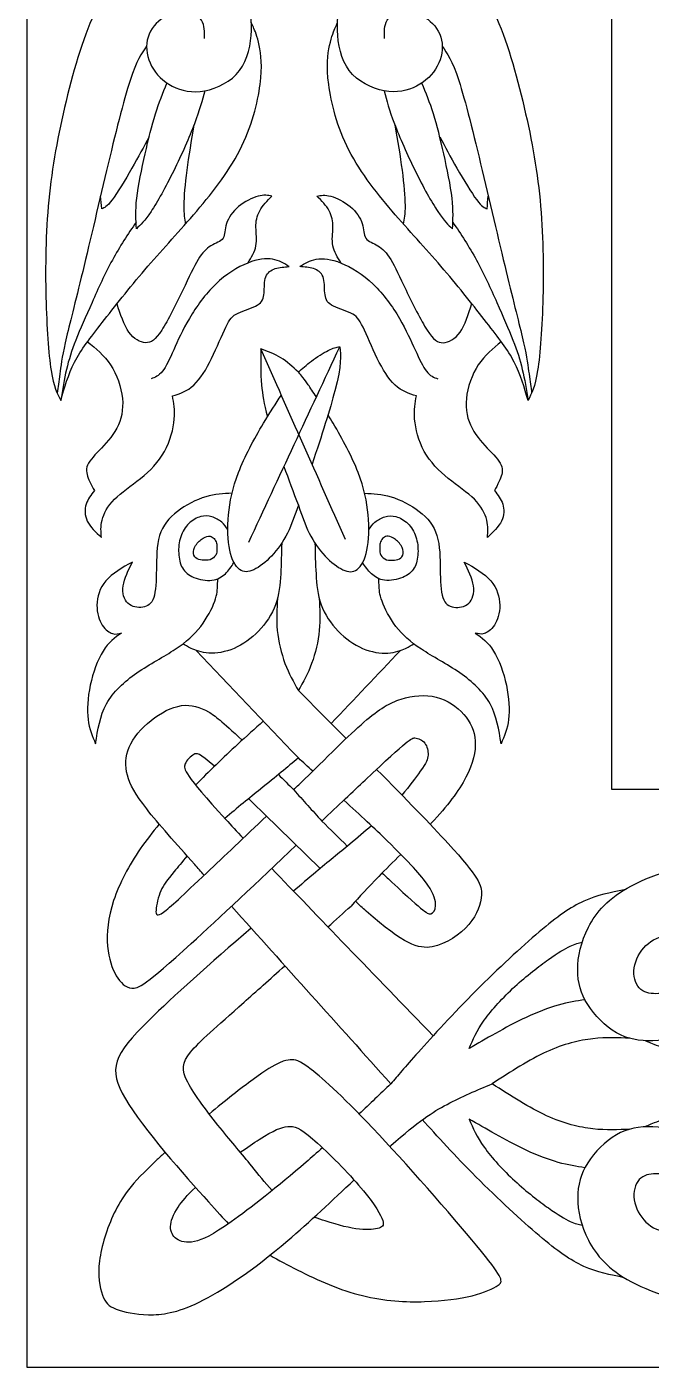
# Model space of a CAD drawing. Header units: millimetres. Extents: x 164 to 454, y 11 to 406.
# Drawn here: x 164.2 to 222.9, y 11.5 to 137.5 of the extents above; entities that cross this region are included whole.
import ezdxf

# ---------------------------------------------------------------- set-up
doc = ezdxf.new("R2010")
doc.units = ezdxf.units.MM
for name, color, linetype in [('Default', 7, 'Continuous'), ('DV1_Layer_1', 7, 'Continuous'), ('Layer_1', 7, 'Continuous')]:
    doc.layers.add(name, color=color, linetype=linetype)

# ---------------------------------------------------------------- blocks, each defined once
blk = doc.blocks.new('SE')
at = {"layer": 'DV1_Layer_1', "color": 7, "linetype": 'Continuous'}
for p, q in [((219.17, 355.01), (219.17, 65.81)), ((219.17, 65.81), (399.47, 65.81))]:
    blk.add_line(p, q, dxfattribs=at)
for points, knots in [([(180.87, 136.36), (180.88, 136.98), (180.9, 137.6), (180.61, 138.08), (180.31, 138.55), (179.71, 138.88), (179, 138.91), (178.28, 138.93), (176.62, 138.38), (175.66, 137), (175.49, 136.22), (175.33, 135.43), (175.64, 133.67), (176.99, 132.33), (177.84, 131.89), (178.69, 131.45), (179.73, 131.24), (180.9, 131.46), (182.07, 131.67), (183.39, 132.31), (184.18, 133.35), (184.97, 134.4), (185.25, 135.85), (185.29, 137.12), (185.33, 138.4), (184.96, 140.61), (182.92, 142.61), (181.89, 143.25), (180.87, 143.9), (179.83, 144.19), (178.62, 144.19), (177.4, 144.19), (176, 143.9), (174.62, 143.19), (173.24, 142.47), (170.52, 140.19), (167.67, 130.36), (166.53, 124.29), (166.23, 121.18), (165.93, 118.08), (165.89, 114.9), (165.96, 112.07), (166.03, 109.23), (166.2, 106.73), (166.45, 105.17), (166.7, 103.61), (167.03, 102.98), (167.36, 102.36), (167.71, 103.57), (168.05, 104.78), (168.65, 105.94), (169.26, 107.11), (170.12, 108.23), (171.26, 109.69), (172.4, 111.14), (175.23, 114.73), (178.26, 117.97), (179.85, 119.81), (181.44, 121.65), (183.09, 123.7), (184.2, 125.87), (185.32, 128.05), (186.46, 132.64), (186.21, 134.88), (186.03, 135.72), (185.85, 136.57), (185.61, 137.14), (185.48, 137.45), (185.34, 137.76), (185.32, 137.81), (185.29, 137.86)], [0, 0, 0, 0, 0.034483, 0.034483, 0.034483, 0.068966, 0.068966, 0.068966, 0.103448, 0.137931, 0.137931, 0.137931, 0.172414, 0.206897, 0.206897, 0.206897, 0.241379, 0.241379, 0.241379, 0.275862, 0.275862, 0.275862, 0.310345, 0.310345, 0.310345, 0.344828, 0.37931, 0.37931, 0.37931, 0.413793, 0.413793, 0.413793, 0.448276, 0.448276, 0.448276, 0.482759, 0.517241, 0.551724, 0.551724, 0.551724, 0.586207, 0.586207, 0.586207, 0.62069, 0.62069, 0.62069, 0.655172, 0.655172, 0.655172, 0.689655, 0.689655, 0.689655, 0.724138, 0.724138, 0.724138, 0.758621, 0.793103, 0.793103, 0.793103, 0.827586, 0.827586, 0.827586, 0.862069, 0.896552, 0.896552, 0.896552, 0.931034, 0.931034, 0.931034, 1, 1, 1, 1]), ([(197.81, 136.36), (197.79, 136.98), (197.78, 137.6), (198.07, 138.08), (198.36, 138.55), (198.97, 138.88), (199.68, 138.91), (200.4, 138.93), (202.06, 138.38), (203.02, 137), (203.19, 136.22), (203.35, 135.43), (203.04, 133.67), (201.69, 132.33), (200.84, 131.89), (199.99, 131.45), (198.95, 131.24), (197.78, 131.46), (196.6, 131.67), (195.29, 132.31), (194.5, 133.35), (193.71, 134.4), (193.43, 135.85), (193.39, 137.12), (193.34, 138.4), (193.72, 140.61), (195.76, 142.61), (196.79, 143.25), (197.81, 143.9), (198.85, 144.19), (200.06, 144.19), (201.28, 144.19), (202.68, 143.9), (204.06, 143.19), (205.44, 142.47), (208.16, 140.19), (211.01, 130.36), (212.15, 124.29), (212.45, 121.18), (212.75, 118.08), (212.78, 114.9), (212.72, 112.07), (212.65, 109.23), (212.47, 106.73), (212.22, 105.17), (211.97, 103.61), (211.65, 102.98), (211.32, 102.36), (210.97, 103.57), (210.63, 104.78), (210.02, 105.94), (209.42, 107.11), (208.56, 108.23), (207.42, 109.69), (206.28, 111.14), (203.45, 114.73), (200.42, 117.97), (198.83, 119.81), (197.24, 121.65), (195.59, 123.7), (194.47, 125.87), (193.36, 128.05), (192.22, 132.64), (192.46, 134.88), (192.65, 135.72), (192.83, 136.57), (193.07, 137.14), (193.2, 137.45), (193.34, 137.76), (193.36, 137.81), (193.39, 137.86)], [0, 0, 0, 0, 0.034483, 0.034483, 0.034483, 0.068966, 0.068966, 0.068966, 0.103448, 0.137931, 0.137931, 0.137931, 0.172414, 0.206897, 0.206897, 0.206897, 0.241379, 0.241379, 0.241379, 0.275862, 0.275862, 0.275862, 0.310345, 0.310345, 0.310345, 0.344828, 0.37931, 0.37931, 0.37931, 0.413793, 0.413793, 0.413793, 0.448276, 0.448276, 0.448276, 0.482759, 0.517241, 0.551724, 0.551724, 0.551724, 0.586207, 0.586207, 0.586207, 0.62069, 0.62069, 0.62069, 0.655172, 0.655172, 0.655172, 0.689655, 0.689655, 0.689655, 0.724138, 0.724138, 0.724138, 0.758621, 0.793103, 0.793103, 0.793103, 0.827586, 0.827586, 0.827586, 0.862069, 0.896552, 0.896552, 0.896552, 0.931034, 0.931034, 0.931034, 1, 1, 1, 1]), ([(175.43, 135.64), (174.97, 134.98), (174.5, 134.33), (173.26, 130.53), (172.48, 127.39), (171.66, 123.95), (170.84, 120.51), (169.98, 116.77), (169.29, 113.93), (168.6, 111.09), (168.08, 109.16), (167.77, 107.77), (167.46, 106.38), (167.36, 105.54), (167.27, 104.84), (167.18, 104.15), (167.1, 103.6), (167.02, 103.05)], [0, 0, 0, 0, 0.142857, 0.142857, 0.285714, 0.285714, 0.285714, 0.428571, 0.428571, 0.428571, 0.571429, 0.571429, 0.571429, 0.714286, 0.714286, 0.714286, 1, 1, 1, 1]), ([(203.25, 135.64), (203.71, 134.98), (204.18, 134.33), (205.42, 130.53), (206.2, 127.39), (207.01, 123.95), (207.83, 120.51), (208.7, 116.77), (209.39, 113.93), (210.08, 111.09), (210.59, 109.16), (210.9, 107.77), (211.22, 106.38), (211.32, 105.54), (211.41, 104.84), (211.5, 104.15), (211.58, 103.6), (211.66, 103.05)], [0, 0, 0, 0, 0.142857, 0.142857, 0.285714, 0.285714, 0.285714, 0.428571, 0.428571, 0.428571, 0.571429, 0.571429, 0.571429, 0.714286, 0.714286, 0.714286, 1, 1, 1, 1]), ([(180.9, 131.46), (180.66, 130.55), (180.42, 129.64), (179.45, 127.09), (178.73, 125.45), (177.98, 123.93), (177.22, 122.4), (176.44, 121), (175.26, 119.23), (174.87, 118.86), (174.47, 118.49), (174.42, 119.32), (174.37, 120.16), (174.64, 122.55), (174.97, 124.11), (175.29, 125.52), (175.61, 126.93), (175.92, 128.19), (176.26, 129.28), (176.6, 130.36), (176.97, 131.27), (177.34, 132.18)], [0, 0, 0, 0, 0.111111, 0.111111, 0.222222, 0.222222, 0.222222, 0.333333, 0.333333, 0.444444, 0.444444, 0.444444, 0.555556, 0.555556, 0.666667, 0.666667, 0.666667, 0.777778, 0.777778, 0.777778, 1, 1, 1, 1]), ([(197.78, 131.46), (198.02, 130.55), (198.26, 129.64), (199.23, 127.09), (199.95, 125.45), (200.7, 123.93), (201.45, 122.4), (202.24, 121), (203.42, 119.23), (203.81, 118.86), (204.21, 118.49), (204.26, 119.32), (204.31, 120.16), (204.03, 122.55), (203.71, 124.11), (203.39, 125.52), (203.07, 126.93), (202.76, 128.19), (202.42, 129.28), (202.08, 130.36), (201.71, 131.27), (201.34, 132.18)], [0, 0, 0, 0, 0.111111, 0.111111, 0.222222, 0.222222, 0.222222, 0.333333, 0.333333, 0.444444, 0.444444, 0.444444, 0.555556, 0.555556, 0.666667, 0.666667, 0.666667, 0.777778, 0.777778, 0.777778, 1, 1, 1, 1]), ([(179.87, 128.21), (179.63, 126.76), (179.39, 125.31), (179.04, 122.68), (178.94, 121.5), (178.93, 120.68), (178.92, 119.87), (179.01, 119.41), (179.1, 118.95)], [0, 0, 0, 0, 0.25, 0.25, 0.5, 0.5, 0.5, 1, 1, 1, 1]), ([(198.8, 128.21), (199.05, 126.76), (199.29, 125.31), (199.64, 122.68), (199.74, 121.5), (199.75, 120.68), (199.76, 119.87), (199.67, 119.41), (199.58, 118.95)], [0, 0, 0, 0, 0.25, 0.25, 0.5, 0.5, 0.5, 1, 1, 1, 1]), ([(175.67, 127.13), (175.17, 126.19), (174.66, 125.26), (174.04, 124.17), (173.42, 123.09), (172.68, 121.86), (172.19, 121.2), (171.7, 120.55), (171.46, 120.46), (171.22, 120.37), (171.18, 120.77), (171.14, 121.17), (171.1, 121.56)], [0, 0, 0, 0, 0.2, 0.2, 0.2, 0.4, 0.4, 0.4, 0.6, 0.6, 0.6, 1, 1, 1, 1]), ([(203.01, 127.13), (203.51, 126.19), (204.01, 125.26), (204.63, 124.17), (205.26, 123.09), (206, 121.86), (206.49, 121.2), (206.98, 120.55), (207.22, 120.46), (207.46, 120.37), (207.5, 120.77), (207.54, 121.17), (207.58, 121.56)], [0, 0, 0, 0, 0.2, 0.2, 0.2, 0.4, 0.4, 0.4, 0.6, 0.6, 0.6, 1, 1, 1, 1]), ([(184.95, 115.27), (185.28, 115.8), (185.61, 116.32), (185.72, 116.89), (185.83, 117.46), (185.73, 118.06), (185.72, 118.62), (185.71, 119.18), (185.8, 119.7), (186.07, 120.18), (186.34, 120.67), (186.78, 121.11), (187.23, 121.56), (186.85, 121.63), (186.47, 121.7), (185.92, 121.55), (185.37, 121.41), (184.64, 121.04), (184.08, 120.57), (183.52, 120.1), (183.13, 119.51), (182.95, 118.97), (182.78, 118.42), (182.83, 117.92), (182.62, 117.6), (182.4, 117.28), (181.44, 117.01), (180.68, 116.25), (180.27, 115.59), (179.87, 114.92), (179, 113.02), (177.45, 109.88), (176.86, 108.96), (176.26, 108.04), (175.85, 107.76), (175.34, 107.78), (174.83, 107.8), (174.23, 108.11), (173.76, 108.77), (173.3, 109.43), (172.97, 110.44), (172.65, 111.45)], [0, 0, 0, 0, 0.0625, 0.0625, 0.0625, 0.125, 0.125, 0.125, 0.1875, 0.1875, 0.1875, 0.25, 0.25, 0.25, 0.3125, 0.3125, 0.3125, 0.375, 0.375, 0.375, 0.4375, 0.4375, 0.4375, 0.5, 0.5, 0.5, 0.5625, 0.625, 0.625, 0.625, 0.6875, 0.75, 0.75, 0.75, 0.8125, 0.8125, 0.8125, 0.875, 0.875, 0.875, 1, 1, 1, 1]), ([(193.73, 115.27), (193.4, 115.8), (193.07, 116.32), (192.96, 116.89), (192.84, 117.46), (192.95, 118.06), (192.96, 118.62), (192.96, 119.18), (192.88, 119.7), (192.61, 120.18), (192.34, 120.67), (191.9, 121.11), (191.45, 121.56), (191.83, 121.63), (192.21, 121.7), (192.76, 121.55), (193.31, 121.41), (194.03, 121.04), (194.59, 120.57), (195.16, 120.1), (195.55, 119.51), (195.72, 118.97), (195.9, 118.42), (195.85, 117.92), (196.06, 117.6), (196.28, 117.28), (197.24, 117.01), (198, 116.25), (198.41, 115.59), (198.81, 114.92), (199.67, 113.02), (201.23, 109.88), (201.82, 108.96), (202.42, 108.04), (202.83, 107.76), (203.34, 107.78), (203.85, 107.8), (204.45, 108.11), (204.92, 108.77), (205.38, 109.43), (205.71, 110.44), (206.03, 111.45)], [0, 0, 0, 0, 0.0625, 0.0625, 0.0625, 0.125, 0.125, 0.125, 0.1875, 0.1875, 0.1875, 0.25, 0.25, 0.25, 0.3125, 0.3125, 0.3125, 0.375, 0.375, 0.375, 0.4375, 0.4375, 0.4375, 0.5, 0.5, 0.5, 0.5625, 0.625, 0.625, 0.625, 0.6875, 0.75, 0.75, 0.75, 0.8125, 0.8125, 0.8125, 0.875, 0.875, 0.875, 1, 1, 1, 1]), ([(174.44, 119.11), (173.68, 117.97), (172.91, 116.82), (172.21, 115.55), (171.51, 114.27), (170.88, 112.86), (169.71, 110.24), (169.17, 109.04), (168.77, 108.02), (168.38, 107.01), (168.11, 106.18), (167.89, 105.27), (167.68, 104.36), (167.52, 103.36), (167.36, 102.36)], [0, 0, 0, 0, 0.166667, 0.166667, 0.166667, 0.333333, 0.333333, 0.5, 0.5, 0.5, 0.666667, 0.666667, 0.666667, 1, 1, 1, 1]), ([(204.24, 119.11), (205, 117.97), (205.77, 116.82), (206.47, 115.55), (207.16, 114.27), (207.8, 112.86), (208.97, 110.24), (209.5, 109.04), (209.9, 108.02), (210.3, 107.01), (210.57, 106.18), (210.78, 105.27), (211, 104.36), (211.16, 103.36), (211.32, 102.36)], [0, 0, 0, 0, 0.166667, 0.166667, 0.166667, 0.333333, 0.333333, 0.5, 0.5, 0.5, 0.666667, 0.666667, 0.666667, 1, 1, 1, 1]), ([(169.87, 107.87), (170.66, 107.24), (171.44, 106.61), (172.04, 105.7), (172.64, 104.8), (173.05, 103.61), (173.16, 102.54), (173.26, 101.48), (172.85, 99.62), (171.53, 98.24), (170.97, 97.65), (170.41, 97.07), (169.95, 96.58), (169.82, 96.1), (169.69, 95.62), (169.9, 95.14), (170.07, 94.76), (170.24, 94.39), (170.38, 94.13), (170.52, 93.88), (170.21, 93.48), (169.59, 92.69), (169.59, 91.55), (169.85, 91.01), (170.12, 90.48), (170.65, 89.98), (171.19, 89.48), (171.14, 89.99), (171.03, 91.03), (171.76, 92.41), (172.41, 93.06), (173.05, 93.7), (173.98, 94.31), (174.86, 95.02), (175.74, 95.74), (176.57, 96.57), (177.12, 97.56), (177.68, 98.55), (177.95, 99.71), (178.03, 100.6), (178.11, 101.5), (177.99, 102.14), (177.87, 102.78), (178.56, 103), (179.94, 103.45), (181.04, 105.28), (181.55, 106.31), (182.06, 107.35), (182.99, 109.66), (183.76, 110.64), (185.39, 111.02), (185.85, 111.31), (186.32, 111.59), (186.44, 111.97), (186.48, 112.46), (186.52, 112.95), (186.46, 114.16), (187.15, 114.61), (187.54, 114.74), (187.94, 114.87), (188.39, 114.9), (188.84, 114.94), (188.37, 115.23), (187.44, 115.82), (185.89, 115.65), (184.95, 115.27), (184.01, 114.89), (182.9, 114.21), (181.93, 113.28), (180.95, 112.35), (180.11, 111.16), (179.46, 110.07), (178.81, 108.97), (178.37, 107.97), (177.98, 107.11), (177.59, 106.24), (177.26, 105.52), (176.92, 105.09), (176.57, 104.66), (176.21, 104.52), (175.85, 104.38)], [0, 0, 0, 0, 0.030303, 0.030303, 0.030303, 0.060606, 0.060606, 0.060606, 0.090909, 0.121212, 0.121212, 0.121212, 0.151515, 0.151515, 0.151515, 0.181818, 0.181818, 0.181818, 0.212121, 0.212121, 0.212121, 0.242424, 0.272727, 0.272727, 0.272727, 0.30303, 0.30303, 0.30303, 0.333333, 0.363636, 0.363636, 0.363636, 0.393939, 0.393939, 0.393939, 0.424242, 0.424242, 0.424242, 0.454545, 0.454545, 0.454545, 0.484848, 0.484848, 0.484848, 0.515152, 0.545455, 0.545455, 0.545455, 0.575758, 0.606061, 0.636364, 0.636364, 0.636364, 0.666667, 0.666667, 0.666667, 0.69697, 0.727273, 0.727273, 0.727273, 0.757576, 0.757576, 0.757576, 0.787879, 0.818182, 0.818182, 0.818182, 0.848485, 0.848485, 0.848485, 0.878788, 0.878788, 0.878788, 0.909091, 0.909091, 0.909091, 0.939394, 0.939394, 0.939394, 1, 1, 1, 1]), ([(208.8, 107.87), (208.02, 107.24), (207.24, 106.61), (206.64, 105.7), (206.04, 104.8), (205.63, 103.61), (205.52, 102.54), (205.42, 101.48), (205.83, 99.62), (207.14, 98.24), (207.7, 97.65), (208.27, 97.07), (208.73, 96.58), (208.86, 96.1), (208.99, 95.62), (208.78, 95.14), (208.61, 94.76), (208.44, 94.39), (208.3, 94.13), (208.16, 93.88), (208.47, 93.48), (209.09, 92.69), (209.09, 91.55), (208.83, 91.01), (208.56, 90.48), (208.02, 89.98), (207.49, 89.48), (207.54, 89.99), (207.64, 91.03), (206.92, 92.41), (206.27, 93.06), (205.63, 93.7), (204.69, 94.31), (203.81, 95.02), (202.94, 95.74), (202.11, 96.57), (201.56, 97.56), (201, 98.55), (200.73, 99.71), (200.65, 100.6), (200.57, 101.5), (200.69, 102.14), (200.81, 102.78), (200.12, 103), (198.74, 103.45), (197.64, 105.28), (197.13, 106.31), (196.62, 107.35), (195.69, 109.66), (194.91, 110.64), (193.29, 111.02), (192.83, 111.31), (192.36, 111.59), (192.24, 111.97), (192.2, 112.46), (192.15, 112.95), (192.22, 114.16), (191.53, 114.61), (191.14, 114.74), (190.74, 114.87), (190.29, 114.9), (189.84, 114.94), (190.31, 115.23), (191.24, 115.82), (192.79, 115.65), (193.73, 115.27), (194.67, 114.89), (195.78, 114.21), (196.75, 113.28), (197.73, 112.35), (198.57, 111.16), (199.22, 110.07), (199.86, 108.97), (200.31, 107.97), (200.7, 107.11), (201.09, 106.24), (201.42, 105.52), (201.76, 105.09), (202.11, 104.66), (202.47, 104.52), (202.83, 104.38)], [0, 0, 0, 0, 0.030303, 0.030303, 0.030303, 0.060606, 0.060606, 0.060606, 0.090909, 0.121212, 0.121212, 0.121212, 0.151515, 0.151515, 0.151515, 0.181818, 0.181818, 0.181818, 0.212121, 0.212121, 0.212121, 0.242424, 0.272727, 0.272727, 0.272727, 0.30303, 0.30303, 0.30303, 0.333333, 0.363636, 0.363636, 0.363636, 0.393939, 0.393939, 0.393939, 0.424242, 0.424242, 0.424242, 0.454545, 0.454545, 0.454545, 0.484848, 0.484848, 0.484848, 0.515152, 0.545455, 0.545455, 0.545455, 0.575758, 0.606061, 0.636364, 0.636364, 0.636364, 0.666667, 0.666667, 0.666667, 0.69697, 0.727273, 0.727273, 0.727273, 0.757576, 0.757576, 0.757576, 0.787879, 0.818182, 0.818182, 0.818182, 0.848485, 0.848485, 0.848485, 0.878788, 0.878788, 0.878788, 0.909091, 0.909091, 0.909091, 0.939394, 0.939394, 0.939394, 1, 1, 1, 1]), ([(189.71, 105.02), (189.18, 105.51), (188.65, 106), (188.06, 106.36), (187.47, 106.73), (186.82, 106.96), (186.18, 107.19), (186.16, 106.08), (186.14, 104.97), (186.25, 103.81), (186.33, 102.94), (186.47, 102.03), (186.8, 100.82)], [0, 0, 0, 0, 0.2, 0.2, 0.2, 0.4, 0.4, 0.4, 0.6, 0.6, 0.6, 1, 1, 1, 1]), ([(189.71, 105.02), (190.08, 105.35), (190.45, 105.68), (190.95, 106.05), (191.44, 106.42), (192.68, 107.24), (193.3, 107.34), (193.61, 107.4), (193.7, 106.57), (193.8, 105.74), (193.15, 103.26), (192.7, 101.56), (191.91, 99.08), (191, 96.35)], [0, 0, 0, 0, 0.166667, 0.166667, 0.166667, 0.333333, 0.5, 0.5, 0.5, 0.666667, 0.666667, 0.666667, 1, 1, 1, 1]), ([(191.41, 102.69), (191.11, 103.14), (190.84, 103.53), (190.63, 103.83), (190.08, 104.61), (189.89, 104.82), (189.71, 105.02)], [0, 0, 0, 0, 0.333333, 0.333333, 0.333333, 1, 1, 1, 1]), ([(189.71, 92.5), (189.4, 91.6), (189.1, 90.71), (188.68, 89.89), (188.27, 89.07), (187.76, 88.33), (187.19, 87.73), (186.63, 87.14), (185.43, 86.24), (184.56, 86.17), (184.18, 86.46), (183.79, 86.76), (183.44, 87.38), (183.25, 88.28), (183.06, 89.19), (183.03, 90.38), (183.14, 91.61), (183.25, 92.84), (183.77, 95.4), (185.53, 98.71), (186.43, 100.21), (187.02, 101.2), (187.61, 102.12), (188.11, 102.85)], [0, 0, 0, 0, 0.1, 0.1, 0.1, 0.2, 0.2, 0.2, 0.3, 0.4, 0.4, 0.4, 0.5, 0.5, 0.5, 0.6, 0.6, 0.6, 0.7, 0.8, 0.8, 0.8, 1, 1, 1, 1]), ([(189.71, 92.5), (190.01, 91.6), (190.32, 90.71), (190.73, 89.89), (191.14, 89.07), (191.66, 88.33), (192.22, 87.73), (192.78, 87.14), (193.99, 86.24), (194.85, 86.17), (195.24, 86.46), (195.63, 86.76), (195.97, 87.38), (196.16, 88.28), (196.35, 89.19), (196.39, 90.38), (196.27, 91.61), (196.16, 92.84), (195.64, 95.4), (193.88, 98.71), (192.99, 100.21), (192.83, 100.48), (192.66, 100.75), (192.5, 101.01)], [0, 0, 0, 0, 0.1, 0.1, 0.1, 0.2, 0.2, 0.2, 0.3, 0.4, 0.4, 0.4, 0.5, 0.5, 0.5, 0.6, 0.6, 0.6, 0.7, 0.8, 0.8, 0.8, 1, 1, 1, 1]), ([(183.47, 93.63), (182.67, 93.6), (181.88, 93.57), (180.99, 93.3), (180.1, 93.03), (179.11, 92.53), (178.33, 91.92), (177.54, 91.31), (176.96, 90.59), (176.66, 89.65), (176.37, 88.7), (176.37, 86.39), (176.3, 84.43), (176.1, 83.82), (175.9, 83.22), (175.18, 82.77), (174.04, 82.94), (173.67, 83.29), (173.3, 83.63), (172.96, 84.84), (173.71, 86.39), (174.09, 87.17), (173.14, 86.63), (172.2, 86.1), (171.6, 85.41), (171.01, 84.72), (170.76, 83.87), (170.76, 83.12), (170.75, 82.36), (170.97, 81.68), (171.26, 81.23), (171.56, 80.77), (172.28, 80.29), (172.8, 80.42), (173.06, 80.49), (172.45, 80.06), (171.25, 79.2), (170.38, 76.75), (170.13, 75.58), (169.88, 74.4), (169.82, 73.28), (169.93, 72.38), (170.04, 71.47), (170.33, 70.78), (170.63, 70.09), (170.83, 71.4), (171.04, 72.71), (171.66, 73.84), (172.28, 74.97), (173.32, 75.92), (174.52, 76.75), (175.72, 77.58), (178.44, 78.99), (179.92, 80.34), (180.53, 81.12), (181.13, 81.91), (181.6, 82.81), (181.84, 83.48), (182.08, 84.15), (182.1, 84.6), (182.11, 85.05)], [0, 0, 0, 0, 0.04, 0.04, 0.04, 0.08, 0.08, 0.08, 0.12, 0.12, 0.12, 0.16, 0.2, 0.2, 0.2, 0.24, 0.28, 0.28, 0.28, 0.32, 0.36, 0.36, 0.36, 0.4, 0.4, 0.4, 0.44, 0.44, 0.44, 0.48, 0.48, 0.48, 0.52, 0.56, 0.56, 0.56, 0.6, 0.64, 0.64, 0.64, 0.68, 0.68, 0.68, 0.72, 0.72, 0.72, 0.76, 0.76, 0.76, 0.8, 0.8, 0.8, 0.84, 0.88, 0.88, 0.88, 0.92, 0.92, 0.92, 1, 1, 1, 1]), ([(195.95, 93.63), (196.74, 93.6), (197.54, 93.57), (198.43, 93.3), (199.32, 93.03), (200.3, 92.53), (201.09, 91.92), (201.87, 91.31), (202.46, 90.59), (202.75, 89.65), (203.04, 88.7), (203.04, 86.39), (203.11, 84.43), (203.31, 83.82), (203.51, 83.22), (204.23, 82.77), (205.37, 82.94), (205.74, 83.29), (206.11, 83.63), (206.46, 84.84), (205.7, 86.39), (205.32, 87.17), (206.27, 86.63), (207.22, 86.1), (207.81, 85.41), (208.41, 84.72), (208.65, 83.87), (208.66, 83.12), (208.67, 82.36), (208.44, 81.68), (208.15, 81.23), (207.86, 80.77), (207.13, 80.29), (206.62, 80.42), (206.36, 80.49), (206.96, 80.06), (208.17, 79.2), (209.03, 76.75), (209.28, 75.58), (209.53, 74.4), (209.6, 73.28), (209.49, 72.38), (209.38, 71.47), (209.08, 70.78), (208.79, 70.09), (208.58, 71.4), (208.37, 72.71), (207.75, 73.84), (207.13, 74.97), (206.1, 75.92), (204.9, 76.75), (203.7, 77.58), (200.97, 78.99), (199.49, 80.34), (198.89, 81.12), (198.28, 81.91), (197.82, 82.81), (197.58, 83.48), (197.33, 84.15), (197.32, 84.6), (197.3, 85.05)], [0, 0, 0, 0, 0.04, 0.04, 0.04, 0.08, 0.08, 0.08, 0.12, 0.12, 0.12, 0.16, 0.2, 0.2, 0.2, 0.24, 0.28, 0.28, 0.28, 0.32, 0.36, 0.36, 0.36, 0.4, 0.4, 0.4, 0.44, 0.44, 0.44, 0.48, 0.48, 0.48, 0.52, 0.56, 0.56, 0.56, 0.6, 0.64, 0.64, 0.64, 0.68, 0.68, 0.68, 0.72, 0.72, 0.72, 0.76, 0.76, 0.76, 0.8, 0.8, 0.8, 0.84, 0.88, 0.88, 0.88, 0.92, 0.92, 0.92, 1, 1, 1, 1]), ([(183.08, 90.21), (182.92, 90.45), (182.75, 90.7), (182.5, 90.92), (182.24, 91.13), (181.89, 91.32), (181.56, 91.42), (181.22, 91.52), (180.9, 91.54), (180.53, 91.44), (180.16, 91.34), (179.75, 91.11), (179.41, 90.79), (179.07, 90.46), (178.81, 90.03), (178.64, 89.54), (178.48, 89.05), (178.43, 88.5), (178.45, 87.99), (178.47, 87.48), (178.58, 87), (178.8, 86.61), (179.03, 86.22), (179.38, 85.93), (180.39, 85.51), (181.05, 85.4), (182.11, 85.52), (182.52, 85.77), (182.84, 86.07), (183.16, 86.38), (183.41, 86.75), (183.65, 87.12)], [0, 0, 0, 0, 0.083333, 0.083333, 0.083333, 0.166667, 0.166667, 0.166667, 0.25, 0.25, 0.25, 0.333333, 0.333333, 0.333333, 0.416667, 0.416667, 0.416667, 0.5, 0.5, 0.5, 0.583333, 0.583333, 0.583333, 0.666667, 0.666667, 0.75, 0.75, 0.833333, 0.833333, 0.833333, 1, 1, 1, 1]), ([(196.34, 90.21), (196.5, 90.45), (196.66, 90.7), (196.92, 90.92), (197.17, 91.13), (197.52, 91.32), (197.86, 91.42), (198.19, 91.52), (198.52, 91.54), (198.89, 91.44), (199.25, 91.34), (199.66, 91.11), (200, 90.79), (200.34, 90.46), (200.61, 90.03), (200.77, 89.54), (200.93, 89.05), (200.99, 88.5), (200.96, 87.99), (200.94, 87.48), (200.84, 87), (200.61, 86.61), (200.38, 86.22), (200.03, 85.93), (199.02, 85.51), (198.36, 85.4), (197.3, 85.52), (196.9, 85.77), (196.58, 86.07), (196.25, 86.38), (196.01, 86.75), (195.76, 87.12)], [0, 0, 0, 0, 0.083333, 0.083333, 0.083333, 0.166667, 0.166667, 0.166667, 0.25, 0.25, 0.25, 0.333333, 0.333333, 0.333333, 0.416667, 0.416667, 0.416667, 0.5, 0.5, 0.5, 0.583333, 0.583333, 0.583333, 0.666667, 0.666667, 0.75, 0.75, 0.833333, 0.833333, 0.833333, 1, 1, 1, 1]), ([(182.04, 88.47), (182.04, 88.63), (182.04, 88.8), (181.97, 89.11), (181.88, 89.25), (181.68, 89.48), (181.56, 89.57), (181.4, 89.59), (181.23, 89.61), (181.02, 89.57), (180.51, 89.26), (180.22, 89), (180.04, 88.73), (179.87, 88.46), (179.8, 88.19), (179.84, 87.97), (179.87, 87.74), (180.01, 87.57), (180.19, 87.47), (180.38, 87.37), (180.61, 87.34), (180.85, 87.33), (181.1, 87.32), (181.36, 87.34), (181.57, 87.46), (181.77, 87.57), (181.93, 87.78), (182, 87.96), (182.07, 88.15), (182.05, 88.3), (182.04, 88.47)], [0, 0, 0, 0, 0.083333, 0.083333, 0.166667, 0.166667, 0.25, 0.25, 0.25, 0.333333, 0.333333, 0.416667, 0.416667, 0.416667, 0.5, 0.5, 0.5, 0.583333, 0.583333, 0.583333, 0.666667, 0.666667, 0.666667, 0.75, 0.75, 0.75, 0.833333, 0.833333, 0.833333, 1, 1, 1, 1]), ([(197.37, 88.47), (197.38, 88.63), (197.37, 88.8), (197.45, 89.11), (197.53, 89.25), (197.74, 89.48), (197.85, 89.57), (198.02, 89.59), (198.18, 89.61), (198.4, 89.57), (198.9, 89.26), (199.19, 89), (199.37, 88.73), (199.55, 88.46), (199.61, 88.19), (199.58, 87.97), (199.54, 87.74), (199.41, 87.57), (199.22, 87.47), (199.04, 87.37), (198.81, 87.34), (198.56, 87.33), (198.31, 87.32), (198.05, 87.34), (197.85, 87.46), (197.64, 87.57), (197.48, 87.78), (197.42, 87.96), (197.35, 88.15), (197.37, 88.3), (197.37, 88.47)], [0, 0, 0, 0, 0.083333, 0.083333, 0.166667, 0.166667, 0.25, 0.25, 0.25, 0.333333, 0.333333, 0.416667, 0.416667, 0.416667, 0.5, 0.5, 0.5, 0.583333, 0.583333, 0.583333, 0.666667, 0.666667, 0.666667, 0.75, 0.75, 0.75, 0.833333, 0.833333, 0.833333, 1, 1, 1, 1]), ([(188.15, 88.95), (188.12, 87.99), (188.1, 87.02), (188.05, 86.05), (187.99, 85.07), (187.9, 84.08), (187.57, 83.16), (187.23, 82.24), (186.65, 81.39), (185.27, 79.97), (184.48, 79.4), (183.66, 79.05), (182.84, 78.7), (181.99, 78.56), (181.28, 78.6), (180.58, 78.65), (180.02, 78.87), (179.64, 79.05), (179.26, 79.22), (179.05, 79.35), (178.85, 79.48)], [0, 0, 0, 0, 0.125, 0.125, 0.125, 0.25, 0.25, 0.25, 0.375, 0.375, 0.5, 0.5, 0.5, 0.625, 0.625, 0.625, 0.75, 0.75, 0.75, 1, 1, 1, 1]), ([(191.27, 88.95), (191.29, 87.99), (191.31, 87.02), (191.37, 86.05), (191.42, 85.07), (191.51, 84.08), (191.85, 83.16), (192.18, 82.24), (192.77, 81.39), (194.14, 79.97), (194.93, 79.4), (195.76, 79.05), (196.58, 78.7), (197.43, 78.56), (198.13, 78.6), (198.84, 78.65), (199.4, 78.87), (199.78, 79.05), (200.16, 79.22), (200.36, 79.35), (200.56, 79.48)], [0, 0, 0, 0, 0.125, 0.125, 0.125, 0.25, 0.25, 0.25, 0.375, 0.375, 0.5, 0.5, 0.5, 0.625, 0.625, 0.625, 0.75, 0.75, 0.75, 1, 1, 1, 1]), ([(187.75, 83.74), (187.69, 82.76), (187.63, 81.78), (187.73, 80.74), (187.83, 79.7), (188.1, 78.59), (188.45, 77.64), (188.81, 76.69), (189.26, 75.89), (189.71, 75.09)], [0, 0, 0, 0, 0.25, 0.25, 0.25, 0.5, 0.5, 0.5, 1, 1, 1, 1]), ([(191.67, 83.74), (191.73, 82.76), (191.79, 81.78), (191.68, 80.74), (191.58, 79.7), (191.32, 78.59), (190.96, 77.64), (190.61, 76.69), (190.16, 75.89), (189.71, 75.09)], [0, 0, 0, 0, 0.25, 0.25, 0.25, 0.5, 0.5, 0.5, 1, 1, 1, 1]), ([(189.27, 65.76), (189.43, 65.92), (189.6, 66.08), (189.76, 66.24), (192.5, 68.9), (196.37, 72.83), (198.3, 73.94), (199.38, 74.28), (200.46, 74.61), (201.65, 74.73), (202.69, 74.47), (203.73, 74.21), (205.53, 72.94), (206.29, 71.32), (206.35, 70.34), (206.41, 69.37), (206.15, 68.23), (205.48, 66.94), (204.8, 65.66), (203.72, 64.23), (202.22, 62.61), (202.18, 62.57), (202.15, 62.54), (202.12, 62.5)], [0, 0, 0, 0, 0.1, 0.1, 0.1, 0.2, 0.3, 0.3, 0.3, 0.4, 0.4, 0.4, 0.5, 0.6, 0.6, 0.6, 0.7, 0.7, 0.7, 0.8, 0.8, 0.8, 1, 1, 1, 1]), ([(180.85, 57.74), (180.55, 58.07), (180.25, 58.41), (179.96, 58.74), (178.22, 60.69), (176.53, 62.57), (175.44, 63.96), (174.36, 65.35), (173.39, 67.14), (173.39, 68.87), (173.78, 69.76), (174.17, 70.64), (174.94, 71.56), (175.85, 72.28), (176.76, 73.01), (177.79, 73.54), (178.72, 73.67), (179.65, 73.8), (180.48, 73.52), (181.26, 73.08), (181.88, 72.72), (182.47, 72.24), (184.42, 70.42)], [0, 0, 0, 0, 0.111111, 0.111111, 0.111111, 0.222222, 0.222222, 0.222222, 0.333333, 0.444444, 0.444444, 0.444444, 0.555556, 0.555556, 0.555556, 0.666667, 0.666667, 0.666667, 0.777778, 0.777778, 0.777778, 1, 1, 1, 1]), ([(186.41, 72.21), (185.61, 71.5), (184.81, 70.78), (184.01, 70.05), (182.64, 68.78), (181.27, 67.46), (180.04, 66.21)], [0, 0, 0, 0, 0.333333, 0.333333, 0.333333, 1, 1, 1, 1]), ([(191.92, 62.82), (193.46, 64.29), (194.87, 65.62), (196, 66.68), (200.09, 70.52), (200.35, 70.64), (200.67, 70.63), (200.99, 70.61), (201.37, 70.45), (201.6, 70.15), (201.84, 69.85), (202.01, 68.95), (201.77, 68.33), (201.18, 67.5), (200.78, 66.92), (200.16, 66.11), (199.45, 65.27)], [0, 0, 0, 0, 0.142857, 0.142857, 0.142857, 0.285714, 0.285714, 0.285714, 0.428571, 0.428571, 0.428571, 0.571429, 0.714286, 0.714286, 0.714286, 1, 1, 1, 1]), ([(181.81, 67.97), (180.35, 69.27), (180.14, 69.22), (179.89, 69.08), (179.57, 68.9), (178.82, 68.24), (178.95, 67.24), (182.88, 62.97), (183.37, 62.44), (183.92, 61.85), (184.52, 61.21)], [0, 0, 0, 0, 0.2, 0.2, 0.2, 0.4, 0.6, 0.6, 0.6, 1, 1, 1, 1]), ([(189.71, 68.75), (188.67, 67.88), (187.63, 67.02), (186.14, 65.82), (185.14, 65.01), (183.93, 64.05), (182.8, 63.07)], [0, 0, 0, 0, 0.333333, 0.333333, 0.333333, 1, 1, 1, 1]), ([(197.07, 67.68), (199.82, 64.91), (202.2, 62.46), (203.79, 60.72), (206.71, 57.55), (206.97, 56.79), (206.93, 55.92), (206.9, 55.04), (206.57, 54.06), (205.75, 53.11), (204.93, 52.16), (203.62, 51.25), (201, 50.77), (199.69, 51.2), (196.09, 54.36), (195.77, 54.65), (195.43, 54.96), (195.07, 55.28)], [0, 0, 0, 0, 0.142857, 0.142857, 0.142857, 0.285714, 0.285714, 0.285714, 0.428571, 0.428571, 0.428571, 0.571429, 0.571429, 0.714286, 0.714286, 0.714286, 1, 1, 1, 1]), ([(197.59, 57.94), (197.92, 57.64), (198.22, 57.35), (198.51, 57.09), (201.63, 54.17), (202.22, 53.89), (202.6, 54.45), (202.62, 54.88), (202.65, 55.31), (202.51, 55.9), (201.89, 56.8), (201.27, 57.71), (200.16, 58.93), (198.05, 60.98), (196.93, 62.06), (195.53, 63.37), (194, 64.79)], [0, 0, 0, 0, 0.142857, 0.142857, 0.142857, 0.285714, 0.428571, 0.428571, 0.428571, 0.571429, 0.571429, 0.571429, 0.714286, 0.714286, 0.714286, 1, 1, 1, 1]), ([(179.24, 59.55), (178.76, 58.98), (178.36, 58.48), (178.04, 58.09), (177.36, 57.24), (177.03, 56.86), (176.78, 56.28), (176.53, 55.71), (176.36, 54.93), (176.32, 54.46), (176.29, 53.98), (176.5, 53.64), (178.77, 55.77), (181.12, 57.99), (182.65, 59.44), (184.7, 61.38), (186.7, 63.29)], [0, 0, 0, 0, 0.142857, 0.142857, 0.142857, 0.285714, 0.285714, 0.285714, 0.428571, 0.428571, 0.428571, 0.571429, 0.714286, 0.714286, 0.714286, 1, 1, 1, 1]), ([(176.62, 62.53), (175.97, 61.77), (175.39, 61.01), (174.84, 60.22), (173.77, 58.66), (172.86, 56.95), (172.33, 55.35), (171.8, 53.76), (171.67, 52.27), (171.76, 51.07), (171.86, 49.88), (172.51, 48.05), (173.44, 47.18), (174.03, 47.12), (174.62, 47.06), (175.32, 47.37), (179.64, 51.32), (182.19, 53.64), (185.99, 57.22), (189.51, 60.55)], [0, 0, 0, 0, 0.125, 0.125, 0.125, 0.25, 0.25, 0.25, 0.375, 0.375, 0.375, 0.5, 0.625, 0.625, 0.625, 0.75, 0.75, 0.75, 1, 1, 1, 1]), ([(196.58, 62.38), (195.95, 61.82), (195.27, 61.26), (194.54, 60.66), (193.56, 59.84), (192.47, 58.95), (191.35, 58.03)], [0, 0, 0, 0, 0.333333, 0.333333, 0.333333, 1, 1, 1, 1]), ([(223.82, 46.61), (223.2, 46.59), (222.58, 46.57), (222.11, 46.86), (221.63, 47.16), (221.31, 47.76), (221.28, 48.48), (221.25, 49.19), (221.81, 50.85), (223.19, 51.81), (223.97, 51.98), (224.76, 52.14), (226.51, 51.83), (227.86, 50.49), (228.3, 49.63), (228.74, 48.78), (228.95, 47.74), (228.73, 46.57), (228.52, 45.4), (227.88, 44.09), (226.83, 43.29), (225.79, 42.5), (224.34, 42.22), (223.06, 42.18), (221.79, 42.14), (219.58, 42.52), (217.58, 44.55), (216.93, 45.58), (216.29, 46.61), (215.99, 47.64), (215.99, 48.86), (215.99, 50.07), (216.29, 51.47), (217, 52.85), (217.72, 54.23), (219.99, 56.96), (229.83, 59.8), (235.9, 60.94), (239, 61.24), (242.11, 61.54), (245.28, 61.58), (248.12, 61.51), (250.96, 61.44), (253.46, 61.27), (255.02, 61.02), (256.58, 60.77), (257.2, 60.44), (257.82, 60.11), (256.62, 59.77), (255.41, 59.42), (254.24, 58.82), (253.08, 58.21), (251.96, 57.35), (250.5, 56.21), (249.04, 55.08), (245.46, 52.25), (242.21, 49.21), (240.38, 47.62), (238.54, 46.04), (236.49, 44.38), (234.31, 43.27), (232.14, 42.15), (227.55, 41.02), (225.31, 41.26), (224.46, 41.44), (223.62, 41.62), (223.05, 41.86), (222.74, 42), (222.43, 42.13), (222.38, 42.16), (222.33, 42.18)], [0, 0, 0, 0, 0.034483, 0.034483, 0.034483, 0.068966, 0.068966, 0.068966, 0.103448, 0.137931, 0.137931, 0.137931, 0.172414, 0.206897, 0.206897, 0.206897, 0.241379, 0.241379, 0.241379, 0.275862, 0.275862, 0.275862, 0.310345, 0.310345, 0.310345, 0.344828, 0.37931, 0.37931, 0.37931, 0.413793, 0.413793, 0.413793, 0.448276, 0.448276, 0.448276, 0.482759, 0.517241, 0.551724, 0.551724, 0.551724, 0.586207, 0.586207, 0.586207, 0.62069, 0.62069, 0.62069, 0.655172, 0.655172, 0.655172, 0.689655, 0.689655, 0.689655, 0.724138, 0.724138, 0.724138, 0.758621, 0.793103, 0.793103, 0.793103, 0.827586, 0.827586, 0.827586, 0.862069, 0.896552, 0.896552, 0.896552, 0.931034, 0.931034, 0.931034, 1, 1, 1, 1]), ([(199.35, 59.69), (198.63, 58.98), (197.91, 58.27), (197.27, 57.61), (196.28, 56.6), (195.44, 55.7), (194.67, 54.84)], [0, 0, 0, 0, 0.333333, 0.333333, 0.333333, 1, 1, 1, 1]), ([(220.37, 56.36), (219.09, 56.11), (217.81, 55.86), (216.56, 55.29), (215.3, 54.73), (214.08, 53.85), (212.38, 52.41), (210.68, 50.97), (208.51, 48.97), (206.42, 46.87), (204.33, 44.78), (202.33, 42.59), (201.01, 41.11), (199.69, 39.64), (199.05, 38.89), (198.41, 38.13)], [0, 0, 0, 0, 0.166667, 0.166667, 0.166667, 0.333333, 0.333333, 0.333333, 0.5, 0.5, 0.5, 0.666667, 0.666667, 0.666667, 1, 1, 1, 1]), ([(185.26, 52.77), (181.37, 49.39), (177.9, 46.31), (175.67, 44.12), (172.31, 40.83), (171.21, 38.28), (179.01, 29.51), (181.24, 27.04), (182.06, 26.13), (182.65, 25.48), (183.13, 24.98)], [0, 0, 0, 0, 0.2, 0.2, 0.2, 0.4, 0.6, 0.6, 0.6, 1, 1, 1, 1]), ([(216.67, 46.02), (215.88, 45.91), (215.09, 45.79), (213.23, 45.26), (212.16, 44.85), (211.14, 44.37), (210.12, 43.9), (209.14, 43.37), (207.37, 42.37), (206.57, 41.91), (205.78, 41.44), (206.14, 42.28), (206.49, 43.11), (207.2, 44.1), (207.91, 45.1), (208.97, 46.25), (210.08, 47.27), (211.19, 48.29), (212.35, 49.17), (213.24, 49.81), (214.14, 50.45), (214.79, 50.83), (215.27, 51.06), (215.76, 51.29), (216.08, 51.36), (216.41, 51.43)], [0, 0, 0, 0, 0.1, 0.1, 0.2, 0.2, 0.2, 0.3, 0.3, 0.4, 0.4, 0.4, 0.5, 0.5, 0.5, 0.6, 0.6, 0.6, 0.7, 0.7, 0.7, 0.8, 0.8, 0.8, 1, 1, 1, 1]), ([(187.25, 28.1), (186.56, 28.82), (185.95, 29.62), (185.33, 30.39), (184.4, 31.53), (183.47, 32.6), (182.35, 33.99), (181.23, 35.38), (179.92, 37.09), (179.3, 38.27), (178.68, 39.45), (178.75, 40.11), (179.57, 41.11), (180.39, 42.11), (181.96, 43.45), (184.6, 45.8), (185.71, 46.79), (187.02, 47.96), (188.44, 49.23)], [0, 0, 0, 0, 0.142857, 0.142857, 0.142857, 0.285714, 0.285714, 0.285714, 0.428571, 0.428571, 0.428571, 0.571429, 0.571429, 0.571429, 0.714286, 0.714286, 0.714286, 1, 1, 1, 1]), ([(220.89, 42.41), (219.8, 42.46), (218.7, 42.51), (216.15, 42.22), (214.68, 41.88), (213.07, 41.14), (211.46, 40.4), (209.7, 39.27), (207.94, 38.13)], [0, 0, 0, 0, 0.25, 0.25, 0.5, 0.5, 0.5, 1, 1, 1, 1]), ([(187.06, 22.02), (187.83, 21.57), (188.7, 21.1), (189.65, 20.62), (191.51, 19.68), (193.65, 18.73), (195.73, 18.22), (197.81, 17.7), (199.83, 17.61), (201.59, 17.66), (203.36, 17.72), (206.4, 18.1), (208.05, 18.89), (208.51, 19.21), (208.97, 19.53), (209.14, 20.01), (200.48, 29.95), (197.3, 33.34), (194.12, 36.74), (190.05, 40.4), (189.42, 40.4), (188.95, 40.37), (188.48, 40.35), (187.84, 40.3), (185.45, 38.54), (184.34, 37.73), (182.85, 36.55), (181.33, 35.29)], [0, 0, 0, 0, 0.083333, 0.083333, 0.083333, 0.166667, 0.166667, 0.166667, 0.25, 0.25, 0.25, 0.333333, 0.416667, 0.416667, 0.416667, 0.5, 0.583333, 0.583333, 0.583333, 0.666667, 0.75, 0.75, 0.75, 0.833333, 0.833333, 0.833333, 1, 1, 1, 1]), ([(198.32, 32.24), (198.36, 32.27), (198.39, 32.29), (198.42, 32.32), (200.99, 34.63), (202.32, 35.47), (203.7, 36.2), (205.08, 36.92), (206.51, 37.53), (207.94, 38.13)], [0, 0, 0, 0, 0.25, 0.25, 0.25, 0.5, 0.5, 0.5, 1, 1, 1, 1]), ([(220.89, 33.86), (219.8, 33.81), (218.7, 33.75), (216.15, 34.04), (214.68, 34.39), (213.07, 35.13), (211.46, 35.87), (209.7, 37), (207.94, 38.13)], [0, 0, 0, 0, 0.25, 0.25, 0.5, 0.5, 0.5, 1, 1, 1, 1]), ([(184.25, 31.7), (184.89, 32.15), (185.5, 32.57), (186.02, 32.9), (187.42, 33.79), (188.8, 34.34), (189.84, 34), (191.04, 32.97), (192.24, 31.95), (194.12, 30.07), (195.38, 28.61), (196.65, 27.15), (197.31, 26.12), (197.57, 25.5), (197.83, 24.89), (197.69, 24.7), (197.31, 24.57), (196.93, 24.44), (196.31, 24.37), (195.45, 24.47), (194.6, 24.56), (193.51, 24.82), (192.24, 25.24), (191.91, 25.35), (191.56, 25.47), (191.21, 25.6)], [0, 0, 0, 0, 0.1, 0.1, 0.1, 0.2, 0.3, 0.3, 0.3, 0.4, 0.4, 0.4, 0.5, 0.5, 0.5, 0.6, 0.6, 0.6, 0.7, 0.7, 0.7, 0.8, 0.8, 0.8, 1, 1, 1, 1]), ([(220.37, 19.91), (219.09, 20.16), (217.81, 20.41), (216.56, 20.97), (215.3, 21.54), (214.08, 22.42), (212.38, 23.86), (210.68, 25.3), (208.51, 27.3), (206.42, 29.39), (204.51, 31.31), (202.68, 33.3), (201.37, 34.76)], [0, 0, 0, 0, 0.2, 0.2, 0.2, 0.4, 0.4, 0.4, 0.6, 0.6, 0.6, 1, 1, 1, 1]), ([(216.67, 30.24), (215.88, 30.36), (215.09, 30.48), (213.23, 31.01), (212.16, 31.42), (211.14, 31.89), (210.12, 32.36), (209.14, 32.9), (207.37, 33.9), (206.57, 34.36), (205.78, 34.82), (206.14, 33.99), (206.49, 33.16), (207.2, 32.16), (207.91, 31.17), (208.97, 30.02), (210.08, 29), (211.19, 27.98), (212.35, 27.09), (213.24, 26.46), (214.14, 25.82), (214.79, 25.43), (215.27, 25.2), (215.76, 24.98), (216.08, 24.91), (216.41, 24.84)], [0, 0, 0, 0, 0.1, 0.1, 0.2, 0.2, 0.2, 0.3, 0.3, 0.4, 0.4, 0.4, 0.5, 0.5, 0.5, 0.6, 0.6, 0.6, 0.7, 0.7, 0.7, 0.8, 0.8, 0.8, 1, 1, 1, 1]), ([(223.82, 29.66), (223.2, 29.68), (222.58, 29.69), (222.11, 29.4), (221.63, 29.11), (221.31, 28.5), (221.28, 27.79), (221.25, 27.07), (221.81, 25.42), (223.19, 24.45), (223.97, 24.29), (224.76, 24.12), (226.51, 24.43), (227.86, 25.78), (228.3, 26.63), (228.74, 27.49), (228.95, 28.52), (228.73, 29.69), (228.52, 30.87), (227.88, 32.18), (226.83, 32.97), (225.79, 33.77), (224.34, 34.04), (223.06, 34.09), (221.79, 34.13), (219.58, 33.75), (217.58, 31.71), (216.93, 30.69), (216.29, 29.66), (215.99, 28.63), (215.99, 27.41), (215.99, 26.19), (216.29, 24.8), (217, 23.42), (217.72, 22.04), (219.99, 19.31), (229.83, 16.46), (235.9, 15.33), (239, 15.02), (242.11, 14.72), (245.28, 14.69), (248.12, 14.76), (250.96, 14.83), (253.46, 15), (255.02, 15.25), (256.58, 15.5), (257.2, 15.83), (257.82, 16.15), (256.62, 16.5), (255.41, 16.84), (254.24, 17.45), (253.08, 18.05), (251.96, 18.91), (250.5, 20.05), (249.04, 21.19), (245.46, 24.02), (242.21, 27.06), (240.38, 28.64), (238.54, 30.23), (236.49, 31.89), (234.31, 33), (232.14, 34.11), (227.55, 35.25), (225.31, 35.01), (224.46, 34.83), (223.62, 34.65), (223.05, 34.4), (222.74, 34.27), (222.43, 34.14), (222.38, 34.11), (222.33, 34.08)], [0, 0, 0, 0, 0.034483, 0.034483, 0.034483, 0.068966, 0.068966, 0.068966, 0.103448, 0.137931, 0.137931, 0.137931, 0.172414, 0.206897, 0.206897, 0.206897, 0.241379, 0.241379, 0.241379, 0.275862, 0.275862, 0.275862, 0.310345, 0.310345, 0.310345, 0.344828, 0.37931, 0.37931, 0.37931, 0.413793, 0.413793, 0.413793, 0.448276, 0.448276, 0.448276, 0.482759, 0.517241, 0.551724, 0.551724, 0.551724, 0.586207, 0.586207, 0.586207, 0.62069, 0.62069, 0.62069, 0.655172, 0.655172, 0.655172, 0.689655, 0.689655, 0.689655, 0.724138, 0.724138, 0.724138, 0.758621, 0.793103, 0.793103, 0.793103, 0.827586, 0.827586, 0.827586, 0.862069, 0.896552, 0.896552, 0.896552, 0.931034, 0.931034, 0.931034, 1, 1, 1, 1]), ([(177.17, 31.69), (176.91, 31.46), (176.66, 31.23), (176.43, 31.01), (173.93, 28.67), (172.24, 26.22), (171.17, 22.87), (171, 21.48), (170.83, 20.1), (171.02, 18.99), (171.28, 18.28), (171.54, 17.56), (172.19, 16.9), (174.37, 16.46), (175.61, 16.43), (176.85, 16.4), (178.25, 16.58), (180.38, 17.61), (182.51, 18.65), (185.37, 20.54), (188.71, 23.39), (190.74, 25.12), (192.95, 27.21), (194.95, 29.09)], [0, 0, 0, 0, 0.1, 0.1, 0.1, 0.2, 0.3, 0.3, 0.3, 0.4, 0.4, 0.4, 0.5, 0.6, 0.6, 0.6, 0.7, 0.7, 0.7, 0.8, 0.8, 0.8, 1, 1, 1, 1]), ([(191.98, 32.12), (191.46, 31.66), (190.95, 31.21), (190.43, 30.76), (187.79, 28.46), (185.16, 26.41), (183.39, 25.16), (181.61, 23.91), (179.75, 23.01), (178.64, 23.29), (178.26, 23.55), (177.88, 23.82), (177.68, 24.22), (177.69, 24.72), (177.69, 25.22), (177.92, 25.82), (178.4, 26.55), (178.75, 27.07), (179.24, 27.66), (180.02, 28.39)], [0, 0, 0, 0, 0.125, 0.125, 0.125, 0.25, 0.25, 0.25, 0.375, 0.5, 0.5, 0.5, 0.625, 0.625, 0.625, 0.75, 0.75, 0.75, 1, 1, 1, 1])]:
    blk.add_open_spline(points, degree=3, knots=knots, dxfattribs=at)
for points in [[(185.04, 89.03), (187.89, 95.15), (190.75, 101.27), (193.61, 107.4)], [(194.14, 89.29), (191.49, 95.26), (188.83, 101.22), (186.18, 107.19)], [(188.35, 96.14), (188.78, 94.98), (189.24, 93.74), (189.71, 92.5)], [(182.11, 85.05), (182.12, 85.23), (182.13, 85.42), (182.14, 85.6)], [(197.3, 85.05), (197.29, 85.23), (197.29, 85.42), (197.28, 85.6)], [(180.09, 78.86), (183.29, 75.49), (186.5, 72.12), (189.71, 68.75)], [(199.33, 78.86), (197.15, 76.57), (194.97, 74.28), (192.8, 71.99)], [(189.71, 75.09), (191.22, 73.57), (192.74, 72.05), (194.21, 70.58)], [(191.06, 67.5), (190.61, 67.92), (190.16, 68.33), (189.71, 68.75)], [(187.83, 67.2), (188.31, 66.72), (188.79, 66.24), (189.27, 65.76)], [(189.27, 65.76), (190.15, 64.78), (191.03, 63.8), (191.92, 62.82)], [(191.77, 58.38), (189.43, 60.61), (186.96, 63.05), (185.03, 64.93)], [(191.92, 62.82), (192.71, 62.04), (193.51, 61.25), (194.31, 60.47)], [(187.21, 58.38), (191.36, 54.02), (196.88, 48.33), (202.4, 42.64)], [(191.35, 58.03), (190.65, 57.43), (189.95, 56.83), (189.26, 56.23)], [(183.42, 54.81), (188.42, 49.25), (193.42, 43.69), (198.41, 38.13)], [(192.49, 52.87), (193.21, 53.52), (193.94, 54.18), (194.67, 54.84)], [(198.41, 38.13), (197.42, 37.18), (196.42, 36.24), (195.43, 35.3)]]:
    blk.add_open_spline(points, degree=3, dxfattribs=at)
at = {"layer": 'Layer_1', "color": 7, "linetype": 'Continuous'}
for p, q in [((164.16, 405.96), (164.16, 11.5)), ((164.16, 11.5), (454.48, 11.5))]:
    blk.add_line(p, q, dxfattribs=at)

msp = doc.modelspace()

# ---------------------------------------------------------------- block references
at = {"layer": 'Default'}
msp.add_blockref('SE', (0, 0), dxfattribs=at)

doc.saveas('drawing.dxf')
